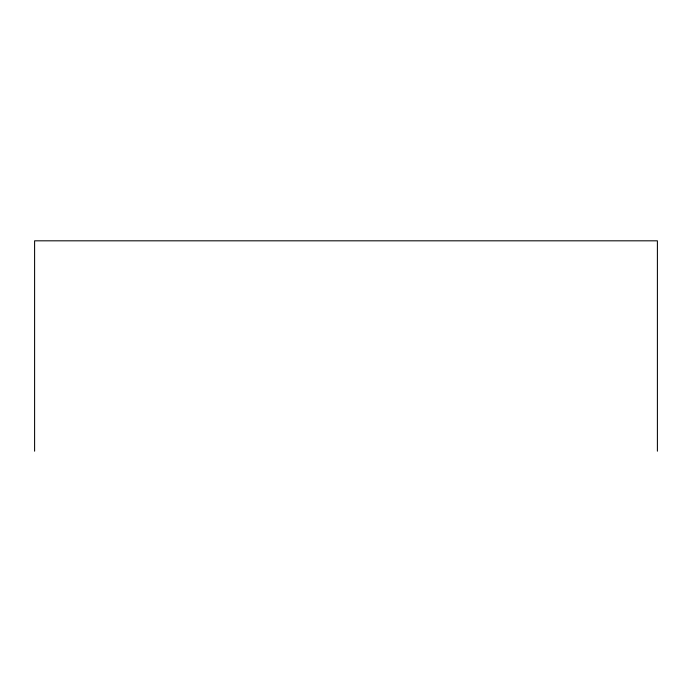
<?xml version="1.0" encoding="UTF-8"?>
<svg xmlns="http://www.w3.org/2000/svg" width="692" height="692" viewBox="0 0 692 692"><rect width="100%" height="100%" fill="white"/><g stroke="black" fill="none" stroke-linecap="round" stroke-linejoin="round"><path stroke-width="1.04" d="M657.4 451.184L657.4 240.816L34.6 240.816L34.6 451.184"/></g></svg>
